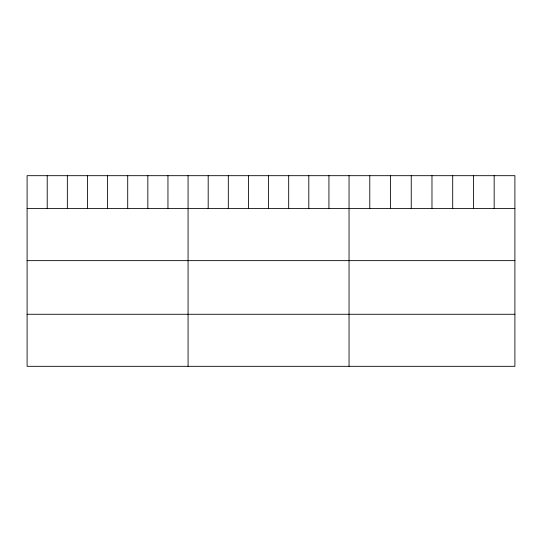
<?xml version="1.0" encoding="UTF-8"?>
<svg xmlns="http://www.w3.org/2000/svg" width="542" height="542" viewBox="0 0 542 542"><rect width="100%" height="100%" fill="white"/><g stroke="black" fill="none" stroke-linecap="round" stroke-linejoin="round"><path stroke-width="0.81" d="M514.9 208.589L514.9 366.317L27.1 366.317L27.1 175.683L514.9 175.683L514.9 208.589L27.1 208.589M27.1 260.641L514.9 260.641M27.1 314.272L514.9 314.272M494.168 175.683L494.168 208.589M473.437 175.683L473.437 208.589M452.706 175.683L452.706 208.589M431.974 175.683L431.974 208.589M411.243 175.683L411.243 208.589M390.511 175.683L390.511 208.589M369.779 175.683L369.779 208.589M349.048 175.683L349.048 366.317M328.926 175.683L328.926 208.589M308.805 175.683L308.805 208.589M288.683 175.683L288.683 208.589M268.561 175.683L268.561 208.589M248.439 175.683L248.439 208.589M228.317 175.683L228.317 208.589M208.196 175.683L208.196 208.589M188.074 175.683L188.074 366.317M167.952 175.683L167.952 208.589M147.831 175.683L147.831 208.589M127.709 175.683L127.709 208.589M107.587 175.683L107.587 208.589M87.465 175.683L87.465 208.589M67.344 175.683L67.344 208.589M47.222 175.683L47.222 208.589"/></g></svg>
